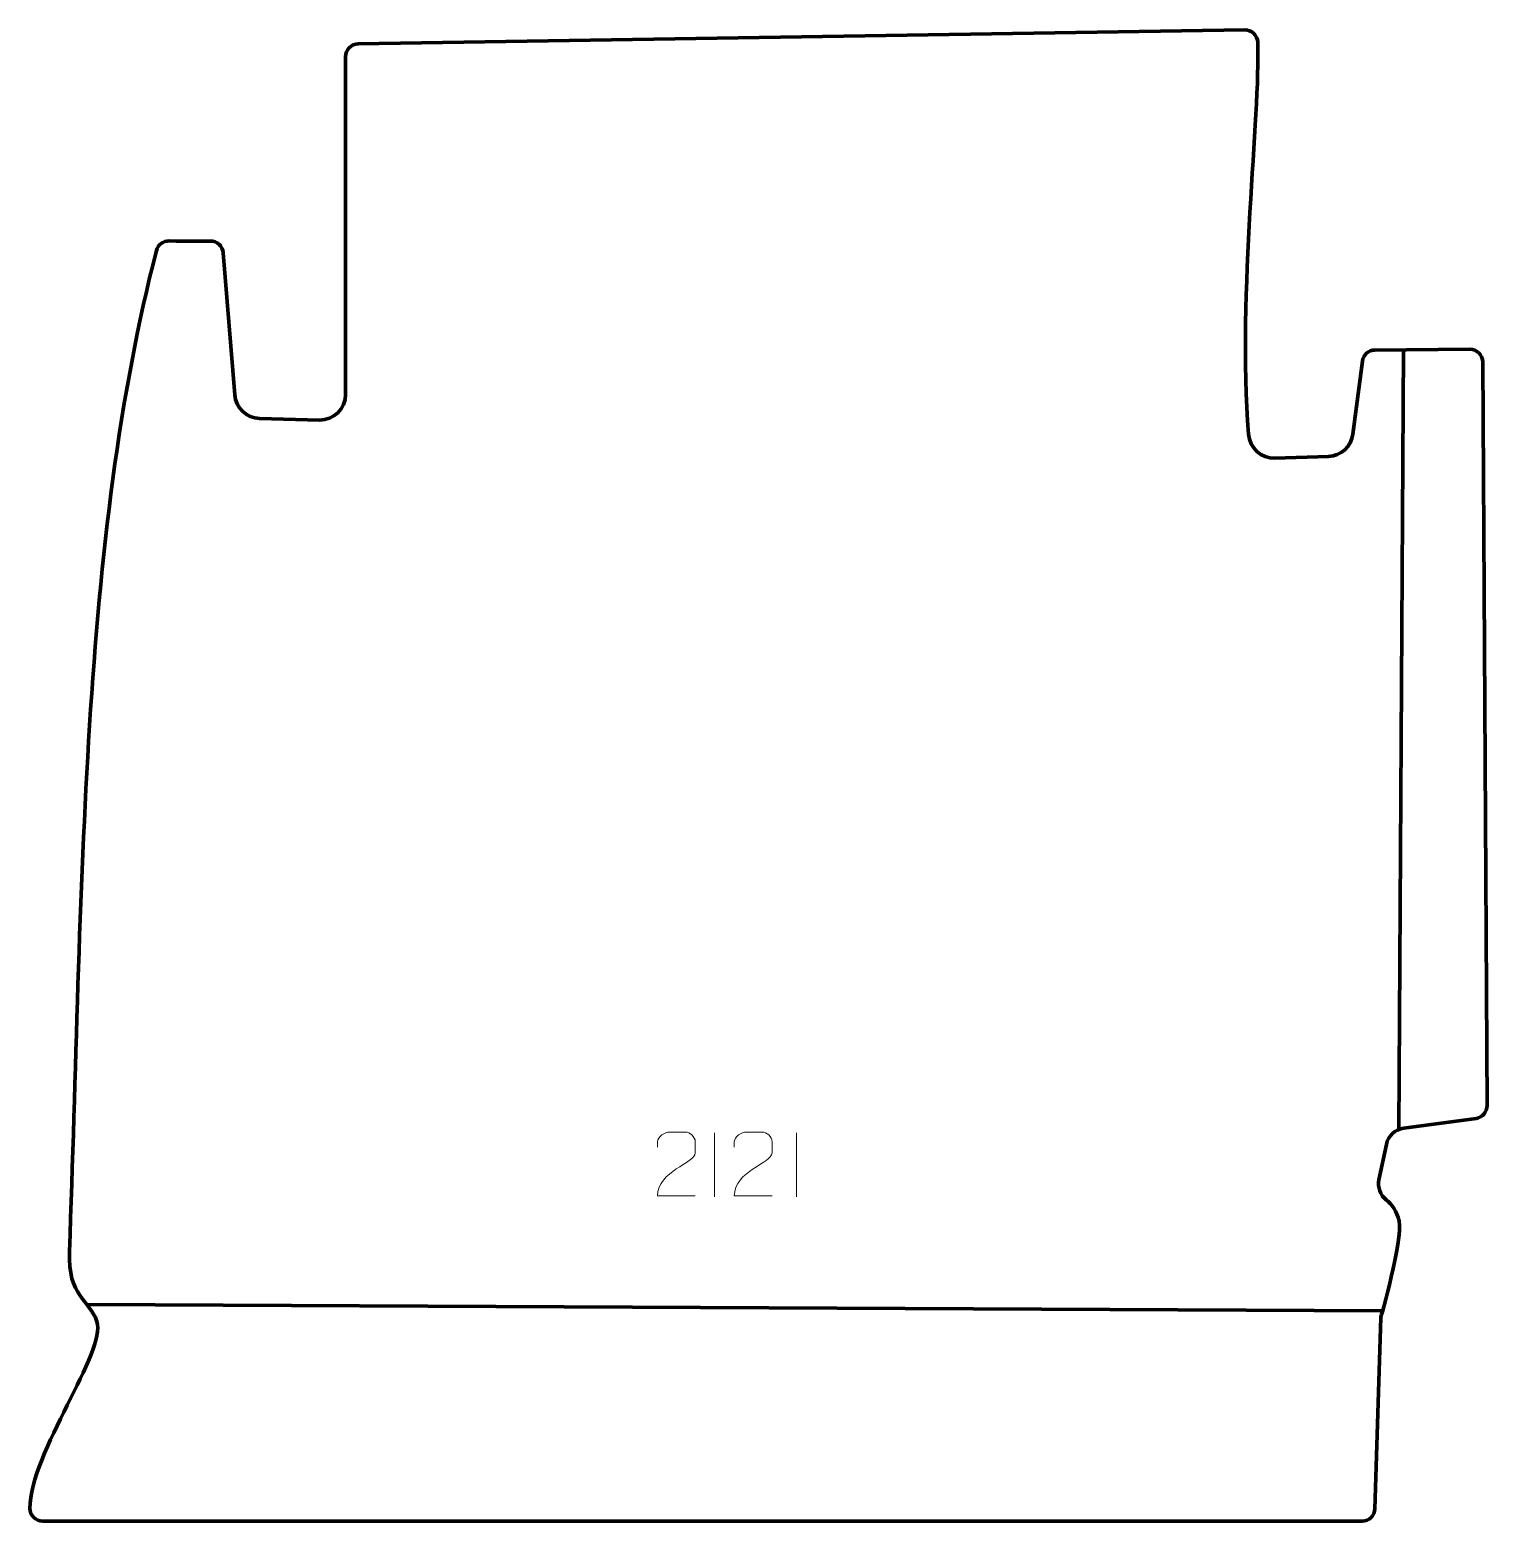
# Model space of a CAD drawing. Header units: millimetres. Extents: x -285 to 285, y -291 to 292.
import ezdxf

# ---------------------------------------------------------------- set-up
doc = ezdxf.new("R2010")
doc.units = ezdxf.units.MM
doc.header["$MEASUREMENT"] = 0
for name, color, linetype in [('layer 1', 7, 'Continuous'), ('layer 2', 7, 'Continuous'), ('layer 3', 7, 'Continuous')]:
    doc.layers.add(name, color=color, linetype=linetype)

msp = doc.modelspace()

# ---------------------------------------------------------------- linework, layer by layer
at = {"layer": 'layer 1', "color": 250, "lineweight": 9}
for points in [[(-24.73, -164.3472), (-29.6444, -164.3469), (-34.5588, -164.3469), (-39.4729, -164.3472), (-39.4729, -164.3472), (-39.4729, -154.4149), (-24.8219, -151.7737), (-24.73, -147.4634), (-24.73, -147.4634), (-24.7303, -146.0393), (-24.7303, -144.6156), (-24.73, -143.1923), (-24.73, -143.1923), (-24.7469, -141.1152), (-26.8697, -139.3904), (-28.5407, -139.3731), (-28.5407, -139.3731), (-30.6139, -139.3735), (-32.6868, -139.3735), (-34.7592, -139.3731), (-34.7592, -139.3731), (-36.5813, -139.3566), (-39.406, -141.1487), (-39.4729, -143.2423), (-39.4729, -143.2423), (-39.4729, -143.2423), (-39.4729, -145.2971), (-39.4729, -145.2971)], [(5.27, -164.3472), (0.3556, -164.3469), (-4.5588, -164.3469), (-9.4729, -164.3472), (-9.4729, -164.3472), (-9.4729, -154.4149), (5.1781, -151.7737), (5.27, -147.4634), (5.27, -147.4634), (5.2697, -146.0393), (5.2697, -144.6156), (5.27, -143.1923), (5.27, -143.1923), (5.2531, -141.1152), (3.1303, -139.3904), (1.4593, -139.3731), (1.4593, -139.3731), (-0.6139, -139.3735), (-2.6868, -139.3735), (-4.7592, -139.3731), (-4.7592, -139.3731), (-6.5813, -139.3566), (-9.406, -141.1487), (-9.4729, -143.2423), (-9.4729, -143.2423), (-9.4729, -143.2423), (-9.4729, -145.2971), (-9.4729, -145.2971)]]:
    msp.add_open_spline(points, degree=3, knots=[0, 0, 0, 0, 0.125, 0.125, 0.125, 0.125, 0.25, 0.25, 0.25, 0.25, 0.375, 0.375, 0.375, 0.375, 0.5, 0.5, 0.5, 0.5, 0.625, 0.625, 0.625, 0.625, 0.75, 0.75, 0.75, 0.75, 1, 1, 1, 1], dxfattribs=at)
for points in [[(-17.1507, -139.6701), (-17.1507, -139.6701), (-17.1507, -164.6442), (-17.1507, -164.6442)], [(14.8493, -139.6701), (14.8493, -139.6701), (14.8493, -164.6442), (14.8493, -164.6442)]]:
    msp.add_open_spline(points, degree=3, dxfattribs=at)
at = {"layer": 'layer 2', "color": 230, "lineweight": 200}
msp.add_open_spline([(-279.8109, -291.4997), (-282.5704, -291.4997), (-284.8088, -289.2564), (-284.8141, -286.485), (-284.8141, -286.485), (-284.8533, -264.9976), (-254.6692, -224.8106), (-258.6189, -213.4632), (-258.6189, -213.4632), (-261.6172, -204.8487), (-270.0129, -203.7233), (-269.3688, -186.0541), (-269.3688, -186.0541), (-264.2556, -45.7903), (-264.7819, 91.9267), (-235.3388, 205.2498), (-235.3388, 205.2498), (-234.75, 207.5154), (-232.6886, 209.0762), (-230.3586, 209.014), (-230.3586, 209.014), (-222.9485, 208.8164), (-217.6949, 208.8524), (-214.3284, 208.935), (-214.3284, 208.935), (-211.6766, 208.9999), (-209.4382, 206.9749), (-209.224, 204.3196), (-209.224, 204.3196), (-209.224, 204.3196), (-204.7575, 148.8805), (-204.7575, 148.8805), (-204.7575, 148.8805), (-204.3458, 143.772), (-200.1711, 139.794), (-195.0703, 139.6505), (-195.0703, 139.6505), (-195.0703, 139.6505), (-171.6821, 138.9918), (-171.6821, 138.9918), (-171.6821, 138.9918), (-166.0518, 138.8334), (-161.4018, 143.3747), (-161.4018, 149.0319), (-161.4018, 149.0319), (-161.4018, 149.0319), (-161.4018, 281.0276), (-161.4018, 281.0276), (-161.4018, 281.0276), (-161.4018, 283.7704), (-159.2107, 286.006), (-156.4802, 286.049), (-156.4802, 286.049), (-156.4802, 286.049), (190.0544, 291.4998), (190.0544, 291.4998), (190.0544, 291.4998), (192.7687, 291.5425), (195.024, 289.405), (195.1295, 286.6805), (195.1295, 286.6805), (196.2337, 258.1203), (187.1641, 189.2662), (191.5283, 133.4042), (191.5283, 133.4042), (191.9481, 128.0335), (196.4909, 123.942), (201.851, 124.1307), (201.851, 124.1307), (201.851, 124.1307), (222.7844, 124.7978), (222.7844, 124.7978), (222.7844, 124.7978), (227.6683, 124.97), (231.7132, 128.6625), (232.349, 133.5294), (232.349, 133.5294), (232.349, 133.5294), (236.0644, 161.9841), (236.0644, 161.9841), (236.0644, 161.9841), (236.389, 164.4677), (238.4859, 166.3314), (240.9793, 166.3529), (240.9793, 166.3529), (240.9793, 166.3529), (278.0369, 166.6725), (278.0369, 166.6725), (278.0369, 166.6725), (280.8033, 166.6962), (283.0632, 164.4592), (283.0798, 161.6807), (283.0798, 161.6807), (283.0798, 161.6807), (284.8141, -129.011), (284.8141, -129.011), (284.8141, -129.011), (284.8292, -131.5358), (282.9757, -133.6789), (280.4848, -134.018), (280.4848, -134.018), (280.4848, -134.018), (252.1881, -137.8668), (252.1881, -137.8668), (252.1881, -137.8668), (248.8328, -138.3229), (246.1267, -140.8516), (245.4321, -144.1801), (245.4321, -144.1801), (245.4321, -144.1801), (242.5407, -158.0308), (242.5407, -158.0308), (242.5407, -158.0308), (241.9283, -160.9624), (243.0321, -163.9607), (245.3336, -165.8657), (245.3336, -165.8657), (247.3879, -167.5664), (249.6287, -170.2426), (250.3763, -174.1447), (250.3763, -174.1447), (251.8703, -181.9481), (243.2043, -211.9624), (243.2043, -211.9624), (243.2043, -211.9624), (243.2043, -211.9624), (240.9599, -286.6289), (240.9599, -286.6289), (240.9599, -286.6289), (240.8788, -289.3425), (238.6651, -291.4997), (235.9625, -291.4997), (235.9625, -291.4997), (235.9625, -291.4997), (-279.8109, -291.4997), (-279.8109, -291.4997)], degree=3, knots=[0, 0, 0, 0, 0.02857143, 0.02857143, 0.02857143, 0.02857143, 0.05714286, 0.05714286, 0.05714286, 0.05714286, 0.08571429, 0.08571429, 0.08571429, 0.08571429, 0.11428571, 0.11428571, 0.11428571, 0.11428571, 0.14285714, 0.14285714, 0.14285714, 0.14285714, 0.17142857, 0.17142857, 0.17142857, 0.17142857, 0.2, 0.2, 0.2, 0.2, 0.22857143, 0.22857143, 0.22857143, 0.22857143, 0.25714286, 0.25714286, 0.25714286, 0.25714286, 0.28571429, 0.28571429, 0.28571429, 0.28571429, 0.31428571, 0.31428571, 0.31428571, 0.31428571, 0.34285714, 0.34285714, 0.34285714, 0.34285714, 0.37142857, 0.37142857, 0.37142857, 0.37142857, 0.4, 0.4, 0.4, 0.4, 0.42857143, 0.42857143, 0.42857143, 0.42857143, 0.45714286, 0.45714286, 0.45714286, 0.45714286, 0.48571429, 0.48571429, 0.48571429, 0.48571429, 0.51428571, 0.51428571, 0.51428571, 0.51428571, 0.54285714, 0.54285714, 0.54285714, 0.54285714, 0.57142857, 0.57142857, 0.57142857, 0.57142857, 0.6, 0.6, 0.6, 0.6, 0.62857143, 0.62857143, 0.62857143, 0.62857143, 0.65714286, 0.65714286, 0.65714286, 0.65714286, 0.68571429, 0.68571429, 0.68571429, 0.68571429, 0.71428571, 0.71428571, 0.71428571, 0.71428571, 0.74285714, 0.74285714, 0.74285714, 0.74285714, 0.77142857, 0.77142857, 0.77142857, 0.77142857, 0.8, 0.8, 0.8, 0.8, 0.82857143, 0.82857143, 0.82857143, 0.82857143, 0.85714286, 0.85714286, 0.85714286, 0.85714286, 0.88571429, 0.88571429, 0.88571429, 0.88571429, 0.91428571, 0.91428571, 0.91428571, 0.91428571, 0.94285714, 0.94285714, 0.94285714, 0.94285714, 1, 1, 1, 1], dxfattribs=at)
at = {"layer": 'layer 3', "color": 142, "lineweight": 200}
for points in [[(252.1589, 166.4492), (252.1589, 166.4492), (250.3199, -138.3575), (250.3199, -138.3575)], [(243.9507, -209.2994), (243.9507, -209.2994), (-262.615, -206.7918), (-262.615, -206.7918)]]:
    msp.add_open_spline(points, degree=3, dxfattribs=at)

doc.saveas('drawing.dxf')
